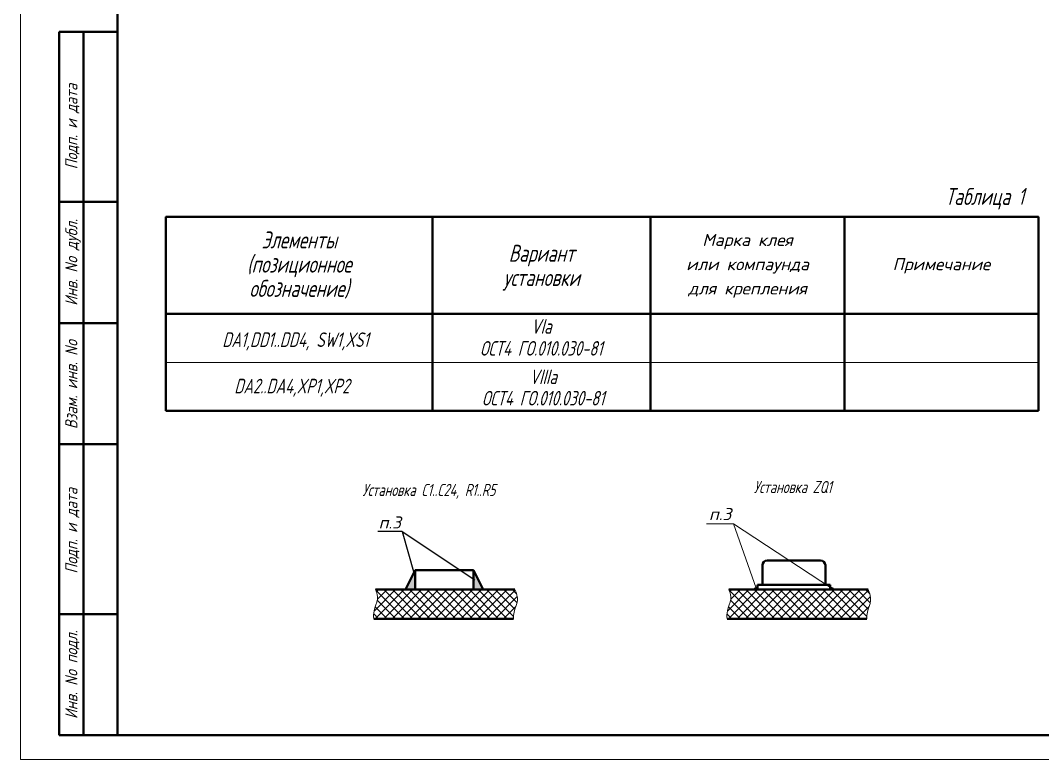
# Model space of a CAD drawing. Header units: millimetres. Extents: x 0 to 866, y 0 to 297.
# Drawn here: x 0 to 210.9, y 0 to 152.4 of the extents above; entities that cross this region are included whole.
import ezdxf
from ezdxf.enums import TextEntityAlignment as Align

# ---------------------------------------------------------------- set-up
doc = ezdxf.new("R2010")
doc.units = ezdxf.units.MM
doc.layers.add('Dim', color=2, linetype='Continuous')
doc.layers.add('Hatch', color=4, linetype='Continuous')
for name, color, linetype, lineweight in [('OSN25', 2, 'Continuous', 20), ('OSN50', 3, 'Continuous', 50), ('TEXT', 1, 'Continuous', 30)]:
    doc.layers.add(name, color=color, linetype=linetype, lineweight=lineweight)
doc.styles.add('E', font='simplex.shx', dxfattribs={"width": 0.8, "oblique": 15})

msp = doc.modelspace()

# ---------------------------------------------------------------- hatches: boundary and pattern name
at = {"layer": 'Hatch', "linetype": 'Continuous'}
h = msp.add_hatch(dxfattribs=at)
h.set_pattern_fill('ANSI37', color=256, scale=10, style=0)
h.set_pattern_definition([(45, (28.4654, -43.961), (-0.883883, 0.883883), []), (135, (28.4654, -43.961), (-0.883883, -0.883883), [])])
edge = h.paths.add_edge_path()
edge.add_spline(control_points=[(101.75, 29.04), (101.73, 29.49), (101.81, 30.76), (102.84, 32.7), (102.36, 34.3), (102.02, 35.04)], knot_values=[1.269176, 1.269176, 1.269176, 1.269176, 2.638884, 5.103763, 7.43751, 7.43751, 7.43751, 7.43751], degree=3, periodic=0)
edge.add_line((102.02, 35.04), (73.26, 35.04))
edge.add_spline(control_points=[(73.26, 35.04), (73.54, 34.39), (73.91, 32.89), (72.88, 30.96), (72.84, 29.59), (72.88, 29.04)], knot_values=[1.568624, 1.568624, 1.568624, 1.568624, 3.602924, 6.067803, 7.722318, 7.722318, 7.722318, 7.722318], degree=3, periodic=0)
edge.add_line((72.88, 29.04), (101.75, 29.04))
h = msp.add_hatch(dxfattribs=at)
h.set_pattern_fill('ANSI37', color=256, scale=10, style=0)
h.set_pattern_definition([(45, (101.3563, -43.961), (-0.883883, 0.883883), []), (135, (101.3563, -43.961), (-0.883883, -0.883883), [])])
edge = h.paths.add_edge_path()
edge.add_spline(control_points=[(174.64, 29.04), (174.62, 29.49), (174.7, 30.76), (175.73, 32.7), (175.25, 34.3), (174.91, 35.04)], knot_values=[1.269176, 1.269176, 1.269176, 1.269176, 2.638884, 5.103763, 7.43751, 7.43751, 7.43751, 7.43751], degree=3, periodic=0)
edge.add_line((174.91, 35.04), (146.15, 35.04))
edge.add_spline(control_points=[(146.15, 35.04), (146.43, 34.39), (146.8, 32.89), (145.77, 30.96), (145.73, 29.59), (145.78, 29.04)], knot_values=[1.568624, 1.568624, 1.568624, 1.568624, 3.602924, 6.067803, 7.722318, 7.722318, 7.722318, 7.722318], degree=3, periodic=0)
edge.add_line((145.78, 29.04), (174.64, 29.04))
at = {"layer": 'OSN50', "linetype": 'Continuous'}
h = msp.add_hatch(color=256, dxfattribs=at)
h.paths.add_polyline_path([(79.47, 35.04), (81.47, 35.04), (81.47, 39.04)])
h.paths.add_polyline_path([(93.47, 35.04), (95.47, 35.04), (93.47, 39.04)])
at = {"layer": 'OSN50'}
for points in [[(151.47, 35.04), (152.07, 35.04, 1)], [(167.07, 35.04), (167.07, 35.04), (167.67, 35.04, 0.999547)]]:
    msp.add_hatch(color=256, dxfattribs=at).paths.add_polyline_path(points)

# ---------------------------------------------------------------- linework, layer by layer
at = {"layer": 'Dim'}
for q in [(73.75, 47.04), (81.25, 38.29), (93.75, 37.04)]:
    msp.add_line((78.75, 47.04), q, dxfattribs=at)
at = {"layer": 'OSN25', "linetype": 'Continuous'}
msp.add_line((30.02, 81.88), (210.02, 81.88), dxfattribs=at)
at = {"layer": 'OSN25'}
for p, q in [((147.14, 48.62), (141.58, 48.62)), ((151.77, 35.34), (147.14, 48.62)), ((167.37, 35.34), (147.14, 48.62))]:
    msp.add_line(p, q, dxfattribs=at)
at = {"layer": 'OSN25', "linetype": 'Continuous'}
msp.add_lwpolyline([(0, 0), (420, 0), (420, 297), (0, 297)], close=True, dxfattribs=at)
for points, knots in [([(73.26, 35.04), (73.54, 34.39), (73.91, 32.89), (72.88, 30.96), (72.84, 29.59), (72.88, 29.04)], [1.568624, 1.568624, 1.568624, 1.568624, 3.602924, 6.067803, 7.722318, 7.722318, 7.722318, 7.722318]), ([(102.02, 35.04), (102.36, 34.3), (102.84, 32.7), (101.81, 30.76), (101.73, 29.49), (101.75, 29.04)], [1.269176, 1.269176, 1.269176, 1.269176, 3.602924, 6.067803, 7.43751, 7.43751, 7.43751, 7.43751]), ([(146.15, 35.04), (146.43, 34.39), (146.8, 32.89), (145.77, 30.96), (145.73, 29.59), (145.78, 29.04)], [1.568624, 1.568624, 1.568624, 1.568624, 3.602924, 6.067803, 7.722318, 7.722318, 7.722318, 7.722318]), ([(174.91, 35.04), (175.25, 34.3), (175.73, 32.7), (174.7, 30.76), (174.62, 29.49), (174.64, 29.04)], [1.269176, 1.269176, 1.269176, 1.269176, 3.602924, 6.067803, 7.43751, 7.43751, 7.43751, 7.43751])]:
    msp.add_open_spline(points, degree=3, knots=knots, dxfattribs=at)
at = {"layer": 'OSN50'}
for p, q in [((13, 5), (13, 150)), ((30.02, 91.88), (30.02, 71.88)), ((85.02, 91.88), (85.02, 71.88)), ((130.02, 91.88), (130.02, 71.88)), ((170.02, 91.88), (170.02, 71.88)), ((210.02, 91.88), (210.02, 71.88)), ((154.07, 41.04), (165.07, 41.04)), ((153.07, 36.04), (153.07, 40.04)), ((166.07, 40.04), (166.07, 36.04)), ((152.07, 36.04), (167.07, 36.04)), ((152.07, 35.04), (152.07, 36.04)), ((167.07, 36.04), (167.07, 35.04))]:
    msp.add_line(p, q, dxfattribs=at)
at = {"layer": 'OSN50', "linetype": 'Continuous'}
for p, q in [((30.02, 71.88), (210.02, 71.88)), ((81.47, 39.04), (79.47, 35.04)), ((93.47, 39.04), (95.47, 35.04))]:
    msp.add_line(p, q, dxfattribs=at)
for points in [[(20, 5), (415, 5), (415, 292), (20, 292)], [(30.02, 91.88), (85.02, 91.88), (85.02, 111.88), (30.02, 111.88)], [(85.02, 111.88), (130.02, 111.88), (130.02, 91.88), (85.02, 91.88)], [(130.02, 111.88), (170.02, 111.88), (170.02, 91.88), (130.02, 91.88)], [(170.02, 111.88), (210.02, 111.88), (210.02, 91.88), (170.02, 91.88)], [(81.47, 35.04), (93.47, 35.04), (93.47, 39.04), (81.47, 39.04)]]:
    msp.add_lwpolyline(points, close=True, dxfattribs=at)
at = {"layer": 'OSN50'}
for points in [[(8, 5), (8, 150)], [(20, 150), (8, 150)], [(20, 115), (8, 115)], [(20, 90), (8, 90)], [(20, 65), (8, 65)], [(20, 30), (8, 30)], [(20, 5), (8, 5)]]:
    msp.add_lwpolyline(points, dxfattribs=at)
at = {"layer": 'OSN50', "linetype": 'Continuous'}
for points in [[(102.02, 35.04), (73.26, 35.04)], [(174.91, 35.04), (146.15, 35.04)], [(72.88, 29.04), (101.75, 29.04)], [(145.78, 29.04), (174.64, 29.04)]]:
    msp.add_lwpolyline(points, dxfattribs=at)
at = {"layer": 'OSN50'}
for centre, radius, start, end in [((154.07, 40.04), 1, 90, 180), ((165.07, 40.04), 1, 0, 90), ((151.77, 35.04), 0.3, 0, 180), ((167.37, 35.04), 0.3, 0, 180)]:
    msp.add_arc(centre, radius, start, end, dxfattribs=at)

# ---------------------------------------------------------------- texts
at = {"layer": 'TEXT', "style": 'E', "oblique": 15, "width": 0.8}
for s, p in [('Подп. и дата', (10.5, 130.5)), ('Инв. No дубл.', (10.5, 102.49)), ('Взам. инв. No', (10.5, 77.33)), ('Подп. и дата', (10.5, 47.16)), ('Инв. No подл.', (10.5, 17.5))]:
    msp.add_text(s, height=2.5, rotation=90, dxfattribs=at).set_placement(p, align=Align.MIDDLE_CENTER)
at = {"layer": 'TEXT', "linetype": 'Continuous', "style": 'E', "oblique": 15, "width": 0.7}
for s, height, p in [('Таблица 1', 3.5, (198.95, 116.09)), ('Элементы', 3.5, (57.52, 107.13)), ('Вариант', 3.5, (107.52, 104.38)), ('(позиционное', 3.5, (57.52, 102.13)), ('обозначение)', 3.5, (57.52, 97.13)), ('установки', 3.5, (107.52, 99.38)), ('VIа', 3, (107.46, 89.3)), ('DA1,DD1..DD4, SW1,XS1', 3, (56.74, 86.56)), ('ОСТ4 ГО.010.030-81', 3, (107.46, 84.77)), ('VIIIа', 3, (107.85, 78.91)), ('DA2..DA4,XP1,XP2', 3, (55.99, 77)), ('ОСТ4 ГО.010.030-81', 3, (107.85, 74.5)), ('Установка ZQ1', 2.5, (159.35, 56.18)), ('Установка C1..C24, R1..R5', 2.5, (84.28, 55.58))]:
    msp.add_text(s, height=height, dxfattribs=at).set_placement(p, align=Align.MIDDLE_CENTER)
at = {"layer": 'TEXT', "linetype": 'Continuous', "style": 'E', "oblique": 15}
for s, p in [('Марка клея', (150.02, 107.13)), ('Примечание', (190.02, 102.13)), ('или компаунда', (150.02, 102.13)), ('для крепления', (150.02, 97.13)), ('п.3', (144.36, 50.61)), ('п.3', (76.21, 48.88))]:
    msp.add_text(s, height=2.5, dxfattribs=at).set_placement(p, align=Align.MIDDLE_CENTER)

doc.saveas('drawing.dxf')
